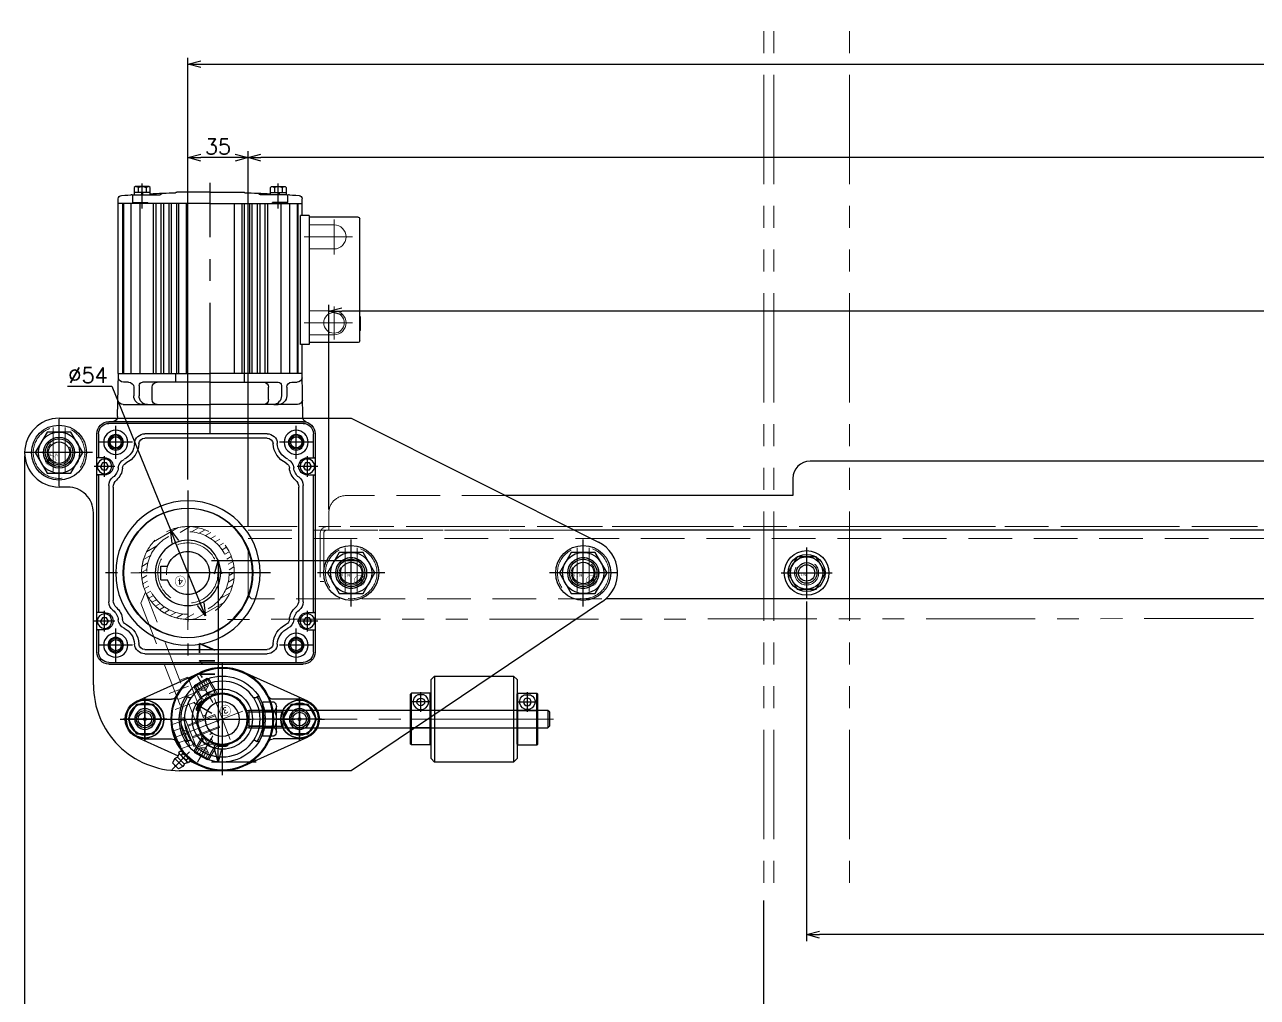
# Model space of a CAD drawing. Header units: millimetres. Extents: x -8731 to 85711, y -14522 to 31379.
# Drawn here: x 28443 to 29161, y -13378 to -12812 of the extents above; entities that cross this region are included whole.
import ezdxf

# ---------------------------------------------------------------- set-up
doc = ezdxf.new("R2010")
doc.units = ezdxf.units.MM
doc.header["$LTSCALE"] = 4
doc.header["$PDMODE"] = 99
doc.header["$PDSIZE"] = 1
for name, pattern in [('CENTER2', [28.575, 19.05, -3.175, 3.175, -3.175]), ('HIDDEN', [9.525, 6.35, -3.175]), ('PHANTOM2', [31.75, 15.875, -3.175, 3.175, -3.175, 3.175, -3.175])]:
    doc.linetypes.add(name, pattern=pattern)
for name, color, linetype, lineweight in [('04_HIDDEN', 2, 'HIDDEN', 13), ('05_CENTER', 4, 'CENTER2', 13), ('06_PHANTOM', 2, 'PHANTOM2', 13), ('08_DIM', 3, 'Continuous', 13)]:
    doc.layers.add(name, color=color, linetype=linetype, lineweight=lineweight)
doc.layers.add('10_DRAFT', color=8, linetype='Continuous', lineweight=0, plot=False)
doc.styles.add('KANJI0', font='txt.shx', dxfattribs={"width": 0.9, "height": 30, "bigfont": 'bigfont'})
doc.styles.add('KSS_TXT', font='txt.shx', dxfattribs={"bigfont": 'extfont2.shx'})
doc.styles.add('KSS_TXT_L', font='txt.shx', dxfattribs={"height": 9, "bigfont": 'extfont2.shx'})
doc.dimstyles.new('KSS_DIM', dxfattribs={"dimscale": 3, "dimtxt": 3, "dimasz": 2.5, "dimexe": 1.25, "dimexo": 0.625, "dimtad": 1, "dimdsep": 46, "dimtxsty": 'KSS_TXT', "dimblk": 'OPEN30', "dimcen": 0, "dimazin": 2, "dimtfac": 0.75, "dimtmove": 0, "dimatfit": 3, "dimldrblk": 'OPEN30', "dimfxl": 1, "dimtolj": 1, "dimarcsym": 0})
doc.dimstyles.new('KSS_DIM$3', dxfattribs={"dimscale": 3, "dimtxt": 3, "dimasz": 2.5, "dimexe": 1.25, "dimexo": 0.625, "dimtad": 1, "dimtih": 1, "dimtoh": 1, "dimdsep": 46, "dimtxsty": 'KSS_TXT', "dimblk": 'OPEN30', "dimcen": 0, "dimazin": 2, "dimtfac": 0.75, "dimtofl": 0, "dimtmove": 0, "dimatfit": 3, "dimldrblk": 'OPEN30', "dimfxl": 1, "dimtolj": 1, "dimarcsym": 0})

# ---------------------------------------------------------------- blocks, each defined once
blk = doc.blocks.new('A$C546C4D54_1_1')
at = {"color": 0}
for p, q in [((-3, 70), (-970, 70)), ((-980, 60), (-980, 50)), ((-980, 50), (-1147.17, 50)), ((7, 30), (-1107.25, 30))]:
    blk.add_line(p, q, dxfattribs=at)
blk.add_arc((-970, 60), 10, 90, 180, dxfattribs=at)
at = {"layer": '04_HIDDEN'}
for p, q in [((-1147.17, 50), (-1240, 50)), ((-1250, 30), (-1250, 40)), ((-1250, 32), (-1251, 32)), ((-1107.25, 30), (-1251, 30)), ((7, 32), (-1250, 32)), ((-1255, 28), (-1255, 0)), ((-1253, 28), (-1253, 0)), ((-1255, 0), (-1253, 0))]:
    blk.add_line(p, q, dxfattribs=at)
for centre, radius in [((-1240, 40), 10), ((-1251, 28), 4), ((-1251, 28), 2)]:
    blk.add_arc(centre, radius, 90, 180, dxfattribs=at)
blk = doc.blocks.new('M8Tz_1_1_1')
at = {"color": 0}
for radius in [4, 3.25]:
    blk.add_circle((0, 0), radius, dxfattribs=at)
at = {"layer": '05_CENTER'}
for p, q in [((6.92, 0), (-6.92, 0)), ((0, -6.92), (0, 6.92))]:
    blk.add_line(p, q, dxfattribs=at)
blk = doc.blocks.new('M10Tz_1_1_1')
at = {"color": 0}
for radius in [5, 4]:
    blk.add_circle((0, 0), radius, dxfattribs=at)
at = {"layer": '05_CENTER'}
for p, q in [((0, -8.34), (0, 8.34)), ((8.34, 0), (-8.34, 0))]:
    blk.add_line(p, q, dxfattribs=at)
blk = doc.blocks.new('A$C7DDD08DF_1_1')
at = {"color": 0}
for p, q in [((50, 165), (50, 170)), ((90, 170), (90, 0)), ((-65, 150), (35, 150)), ((-115, 0), (-115, 100)), ((-16.59, -146.17), (-115, 0)), ((90, 0), (17.88, -143.96))]:
    blk.add_line(p, q, dxfattribs=at)
for centre, radius in [((70, 170), 9), ((0, 95), 37.75), ((-85, 75), 17.5), ((0, 0), 9), ((0, -135), 9)]:
    blk.add_circle(centre, radius, dxfattribs=at)
for centre, radius, start, end in [((70, 170), 20, 0, 180), ((35, 165), 15, 270, 0), ((-65, 100), 50, 90, 180), ((0, -135), 20, 213.95067, 333.3906)]:
    blk.add_arc(centre, radius, start, end, dxfattribs=at)
at = {"layer": '05_CENTER'}
for p, q in [((70, 155.96), (70, 184.04)), ((84.04, 170), (55.96, 170)), ((0, 51.94), (0, 138.06)), ((-85, 50.17), (-85, 99.83)), ((43.06, 95), (-43.06, 95)), ((-60.17, 75), (-109.83, 75)), ((0, -14.04), (0, 14.04)), ((14.04, 0), (-14.04, 0)), ((0, -149.04), (0, -120.96)), ((14.04, -135), (-14.04, -135))]:
    blk.add_line(p, q, dxfattribs=at)
for name, p in [('M8Tz_1_1_1', (-42, 137)), ('M8Tz_1_1_1', (76, 137)), ('M10Tz_1_1_1', (-85, 120)), ('M10Tz_1_1_1', (-85, 30)), ('M8Tz_1_1_1', (-42, 32)), ('M8Tz_1_1_1', (76, 32))]:
    blk.add_blockref(name, p)
blk = doc.blocks.new('A$C715B031A_1_1')
at = {"color": 0}
blk.add_lwpolyline([(-245, 20), (2325, 20), (2325, -18), (2323, -20), (-243, -20), (-245, -18)], close=True, dxfattribs=at)
for centre, radius in [((-185, -5), 9), ((-50, -5), 9), ((80, -5), 7)]:
    blk.add_circle(centre, radius, dxfattribs=at)
at = {"layer": '04_HIDDEN'}
blk.add_line((-245, 15), (2325, 15), dxfattribs=at)
at = {"layer": '05_CENTER'}
for p, q in [((-185, -19.81), (-185, 9.81)), ((-50, -19.81), (-50, 9.81)), ((80, -16.19), (80, 6.19)), ((-170.19, -5), (-199.81, -5)), ((-35.19, -5), (-64.81, -5)), ((91.19, -5), (68.81, -5))]:
    blk.add_line(p, q, dxfattribs=at)
blk = doc.blocks.new('A$C65827A12_1_1')
at = {"color": 0}
for radius in [15, 8, 7]:
    blk.add_circle((0, 0), radius, dxfattribs=at)
at = {"layer": '04_HIDDEN'}
for p, q in [((-14.59, 3.5), (14.59, 3.5)), ((-14.59, -3.5), (14.59, -3.5))]:
    blk.add_line(p, q, dxfattribs=at)
at = {"layer": '05_CENTER'}
for p, q in [((0, 18), (0, -18)), ((-18, 0), (18, 0))]:
    blk.add_line(p, q, dxfattribs=at)
at = {"layer": '10_DRAFT', "style": 'KSS_TXT'}
blk.add_text('①', height=6, dxfattribs=at).set_placement((1.17, 1.61))
blk = doc.blocks.new('16b_1_1_1')
at = {"color": 0, "linetype": 'CENTER2'}
for p, q in [((0, 19.54), (0, -19.54)), ((-19.54, 0), (19.54, 0))]:
    blk.add_line(p, q, dxfattribs=at)
at = {"color": 0}
for p, q in [((-6.92, 11.99), (-13.85, 0)), ((6.93, 11.99), (-6.92, 11.99)), ((13.85, 0), (6.93, 11.99)), ((-13.85, 0), (-6.92, -11.99)), ((6.93, -11.99), (13.85, 0)), ((-6.92, -11.99), (6.93, -11.99))]:
    blk.add_line(p, q, dxfattribs=at)
for radius in [16, 11.99, 8, 6.25]:
    blk.add_circle((0, 0), radius, dxfattribs=at)
at = {"layer": '10_DRAFT', "style": 'KANJI0', "width": 0.82}
blk.add_text('Ｍ１６', height=1.714, dxfattribs=at).set_placement((0.41, 0.18))
blk = doc.blocks.new('12b_1_1_1')
at = {"color": 0, "linetype": 'CENTER2'}
for p, q in [((0, -14.77), (0, 14.77)), ((14.77, 0), (-14.77, 0))]:
    blk.add_line(p, q, dxfattribs=at)
at = {"color": 0}
for p, q in [((-5.48, 9.48), (-10.95, 0)), ((5.48, 9.48), (-5.48, 9.48)), ((10.95, 0), (5.48, 9.48)), ((-10.95, 0), (-5.48, -9.48)), ((5.48, -9.48), (10.95, 0)), ((-5.48, -9.48), (5.48, -9.48))]:
    blk.add_line(p, q, dxfattribs=at)
for radius in [13, 10.75, 9.48, 6, 4.75]:
    blk.add_circle((0, 0), radius, dxfattribs=at)
at = {"layer": '10_DRAFT', "linetype": 'CENTER2', "style": 'KANJI0', "width": 0.82}
blk.add_text('Ｍ１２', height=1.5, dxfattribs=at).set_placement((0.31, 0.09))
blk = doc.blocks.new('A$C491655AE_1_1_1')
at = {"color": 0}
for p, q in [((-9.81, 0), (-4.91, 8.5)), ((-4.91, 8.5), (4.91, 8.5)), ((4.91, 8.5), (9.81, 0)), ((-4.91, -8.5), (-9.81, 0)), ((9.81, 0), (4.91, -8.5)), ((4.91, -8.5), (-4.91, -8.5))]:
    blk.add_line(p, q, dxfattribs=at)
at = {"color": 0, "linetype": 'CENTER2'}
for p, q in [((0, -12.64), (0, 12.64)), ((-12.64, 0), (12.64, 0))]:
    blk.add_line(p, q, dxfattribs=at)
at = {"color": 0}
for radius in [11, 9.25]:
    blk.add_circle((0, 0), radius, dxfattribs=at)
at = {"layer": '10_DRAFT', "style": 'KSS_TXT_L'}
blk.add_text('BT-M10', height=0.3, dxfattribs=at).set_placement((-0.7, -0.54))
blk = doc.blocks.new('A$C1C2654F9_1_1')
h = blk.add_hatch()
h.set_pattern_fill('_USER', color=3, scale=3, angle=30, pattern_type=0)
h.set_pattern_definition([(30, (-21060.98, -7685.919), (-1.5, 2.5980762), [])])
h.paths.add_polyline_path([(0, 27), (0, 24, -0.414214), (24, 0), (27, 0, 0.414214)])
h.paths.add_polyline_path([(0, 24), (0, 27, 0.414214), (-27, 0), (-24, 0, -0.414214)])
h.paths.add_polyline_path([(-24, 0), (-27, 0, 0.414214), (0, -27), (0, -24, -0.414214)])
h.paths.add_polyline_path([(27, 0), (24, 0, -0.414214), (0, -24), (0, -27, 0.414214)])
at = {"color": 0}
for radius in [27, 24, 17.5, 12.5]:
    blk.add_circle((0, 0), radius, dxfattribs=at)
at = {"layer": '05_CENTER'}
for p, q in [((0, -32.48), (0, 32.48)), ((32.48, 0), (-32.48, 0))]:
    blk.add_line(p, q, dxfattribs=at)
at = {"layer": '10_DRAFT', "style": 'KSS_TXT'}
blk.add_text('④', height=6, dxfattribs=at).set_placement((1.17, 1.61))
blk = doc.blocks.new('GM-SHYF-RH 0.1kW、1／144、200V、60Hza_1_1')
at = {"color": 0}
for p, q in [((46, 53), (-81, 53)), ((-81, 52), (-67, 52)), ((-67, 52.6), (-67.4, 53)), ((-67, 48.5), (-67, 52.6)), ((-64, 49.65), (-62, 50.81)), ((-60, 49.65), (-62, 50.81)), ((-56.6, 53), (-57, 52.6)), ((-57, 48.5), (-57, 52.6)), ((-57, 52), (23, 52)), ((23, 52.6), (22.6, 53)), ((23, 48.5), (23, 52.6)), ((26, 49.65), (28, 50.81)), ((30, 49.65), (28, 50.81)), ((33.4, 53), (33, 52.6)), ((33, 48.5), (33, 52.6)), ((33, 52), (46, 52)), ((-88, -67), (-88, 46)), ((-87, -67), (-87, 46)), ((-64, 47.35), (-64, 49.65)), ((-62, 46.19), (-64, 47.35)), ((-60, 47.35), (-62, 46.19)), ((-60, 49.65), (-60, 47.35)), ((-50.88, 46), (16.88, 46)), ((-49.93, 43.5), (-6.61, 43.5)), ((-6.61, 43.5), (15.93, 43.5)), ((26, 47.35), (26, 49.65)), ((28, 46.19), (26, 47.35)), ((30, 47.35), (28, 46.19)), ((30, 49.65), (30, 47.35)), ((52, 46), (52, -67)), ((53, 46), (53, -67)), ((-215, 40.5), (-217.6, 40.5)), ((-116, 40.5), (-215, 40.5)), ((-215, -13), (-215, 40.5)), ((-215, 38), (-116, 38)), ((-215, 37.5), (-116, 37.5)), ((-90.95, 40.88), (-116, 40.45)), ((-116, 40.5), (-116, -13)), ((-111, 34.5), (-111, 37.53)), ((-98, 37.76), (-98, -13)), ((-224.8, 30.5), (-224.3, 31.2)), ((-224.8, 22.7), (-224.8, 30.5)), ((-224.3, 31.2), (-220, 31.2)), ((-224.3, 28.9), (-221.3, 28.9)), ((-221.3, 22), (-221.3, 31.2)), ((-220, 31.6), (-220, 16.2)), ((-220, 31.2), (-220, 22)), ((-215.5, 32.1), (-219.5, 32.1)), ((-215.5, 32.1), (-215.5, 23.25)), ((-215.5, 30.34), (-215, 30.34)), ((-215, 33.13), (-116, 33.13)), ((-108, 31.5), (-103, 31.5)), ((-224.3, 22), (-224.8, 22.7)), ((-224.3, 24.3), (-221.3, 24.3)), ((-220, 22), (-224.3, 22)), ((-221.3, 26.9), (-220, 27.2)), ((-221.3, 26.3), (-220, 26.6)), ((-215, 23.25), (-215.5, 23.25)), ((-215, 28.04), (-116, 28.04)), ((-111, -13), (-111, 26.43)), ((-109, 28.43), (-103, 28.43)), ((-98, 23.89), (-98, 26.5)), ((-81, -46.03), (-81, 25.03)), ((-78.5, -46.03), (-78.5, 25.03)), ((44.5, 25.03), (44.5, -46.03)), ((47, 25.03), (47, -46.03)), ((-215, 20.3), (-116, 20.3)), ((-215, 18.71), (-116, 18.71)), ((-215, 15.76), (-116, 15.76)), ((-101, 20.89), (-108, 20.89)), ((-4, 15.8), (-4, 11.84)), ((4, 15.8), (-4, 15.8)), ((4, 15.8), (4, 11.84)), ((-215, 14.28), (-116, 14.28)), ((-215, 11.18), (-116, 11.18)), ((-215, 9.84), (-116, 9.84)), ((-221.5, -13), (-221.5, 6.5)), ((-215, 6.63), (-116, 6.63)), ((-215, 5.39), (-116, 5.39)), ((-215, 1), (-116, 1)), ((-111, 7), (-116, 7)), ((-221.5, -13), (-221.5, -32.5)), ((-215, -13), (-215, -66.5)), ((-116, -66.5), (-116, -13)), ((-111, -13), (-111, -52.43)), ((-98, -63.76), (-98, -13)), ((-215, -27), (-116, -27)), ((-215, -31.39), (-116, -31.39)), ((-215, -32.63), (-116, -32.63)), ((-215, -35.84), (-116, -35.84)), ((-111, -33), (-116, -33)), ((-220, -57.6), (-220, -42.2)), ((-215, -37.18), (-116, -37.18)), ((-215, -40.28), (-116, -40.28)), ((-215, -41.76), (-116, -41.76)), ((-224.3, -48), (-224.8, -48.7)), ((-224.8, -48.7), (-224.8, -56.5)), ((-220, -48), (-224.3, -48)), ((-221.3, -48), (-221.3, -57.2)), ((-220, -57.2), (-220, -48)), ((-215.5, -58.1), (-215.5, -49.25)), ((-215, -49.25), (-215.5, -49.25)), ((-215, -44.71), (-116, -44.71)), ((-215, -46.3), (-116, -46.3)), ((-101, -46.89), (-108, -46.89)), ((-98, -49.89), (-98, -52.5)), ((-224.8, -56.5), (-224.3, -57.2)), ((-224.3, -50.3), (-221.3, -50.3)), ((-224.3, -54.9), (-221.3, -54.9)), ((-224.3, -57.2), (-220, -57.2)), ((-221.3, -52.3), (-220, -52.6)), ((-221.3, -52.9), (-220, -53.2)), ((-215.5, -56.34), (-215, -56.34)), ((-215, -54.04), (-116, -54.04)), ((-109, -54.43), (-103, -54.43)), ((-215.5, -58.1), (-219.5, -58.1)), ((-215, -59.13), (-116, -59.13)), ((-215, -63.5), (-116, -63.5)), ((-215, -64), (-116, -64)), ((-111, -60.5), (-111, -63.53)), ((-108, -57.5), (-103, -57.5)), ((15.93, -64.5), (-49.93, -64.5)), ((-215, -66.5), (-217.6, -66.5)), ((-208, -66.5), (-215, -66.5)), ((-208, -70.5), (-208, -65.5)), ((-133, -65.5), (-208, -65.5)), ((-208, -70.5), (-133, -70.5)), ((-207, -99), (-207, -70.5)), ((-134, -99), (-134, -70.5)), ((-133, -70.5), (-133, -65.5)), ((-116, -66.5), (-133, -66.5)), ((-90.52, -66.89), (-116, -66.45)), ((-67, -69.5), (-67, -73.6)), ((-64, -68.35), (-62, -67.19)), ((-64, -70.65), (-64, -68.35)), ((-62, -71.81), (-64, -70.65)), ((-60, -68.35), (-62, -67.19)), ((-60, -70.65), (-62, -71.81)), ((-60, -68.35), (-60, -70.65)), ((-57, -69.5), (-57, -73.6)), ((16.88, -67), (-50.88, -67)), ((23, -69.5), (23, -73.6)), ((26, -68.35), (28, -67.19)), ((26, -70.65), (26, -68.35)), ((28, -71.81), (26, -70.65)), ((30, -68.35), (28, -67.19)), ((30, -70.65), (28, -71.81)), ((30, -68.35), (30, -70.65)), ((33, -69.5), (33, -73.6)), ((-67, -73), (-81, -73)), ((-81, -74), (46, -74)), ((-67, -73.6), (-67.4, -74)), ((23, -73), (-57, -73)), ((-57, -73.6), (-56.6, -74)), ((23, -73.6), (22.6, -74)), ((46, -73), (33, -73)), ((33, -73.6), (33.4, -74)), ((-135, -100), (-206, -100)), ((-149, -100.5), (-149, -100)), ((-141, -100.5), (-141, -100)), ((-141, -100.5), (-149, -100.5))]:
    blk.add_line(p, q, dxfattribs=at)
at = {"color": 0, "linetype": 'CENTER2'}
for p, q in [((-76, 32.34), (-76, 51.66)), ((-62, 42.49), (-62, 54.51)), ((28, 42.49), (28, 54.51)), ((42, 32.34), (42, 51.66)), ((-55.99, 48.5), (-68.01, 48.5)), ((0, -47.96), (0, 47.96)), ((34.01, 48.5), (21.99, 48.5)), ((-66.34, 42), (-85.66, 42)), ((51.66, 42), (32.34, 42)), ((-211.94, 26.6), (-226.57, 26.6)), ((-47.96, 0), (47.96, 0)), ((-81, -13), (-226.96, -13)), ((-211.94, -52.6), (-226.57, -52.6)), ((-76, -72.66), (-76, -53.34)), ((42, -72.66), (42, -53.34)), ((-66.34, -63), (-85.66, -63)), ((-62, -75.51), (-62, -63.49)), ((28, -75.51), (28, -63.49)), ((51.66, -63), (32.34, -63)), ((-55.99, -69.5), (-68.01, -69.5)), ((34.01, -69.5), (21.99, -69.5))]:
    blk.add_line(p, q, dxfattribs=at)
at = {"color": 0}
for centre, radius in [((-62, 48.5), 4.25), ((28, 48.5), 4.25), ((-76, 42), 7), ((-76, 42), 4.5), ((42, 42), 7), ((42, 42), 4.5), ((0, 0), 42), ((0, 0), 37.5), ((0, 0), 19), ((-76, -63), 7), ((42, -63), 7), ((-76, -63), 4.5), ((42, -63), 4.5), ((-62, -69.5), 4.25), ((28, -69.5), 4.25)]:
    blk.add_circle(centre, radius, dxfattribs=at)
for centre, radius, start, end in [((-81, 46), 7, 90, 180), ((-81, 46), 6, 90, 180), ((46, 46), 7, 0, 90), ((46, 46), 6, 0, 90), ((-91, 43.88), 3, 271, 0), ((-62, 48.5), 5, 180, 0), ((-62, 48.5), 8, 275.26765, 322.61654), ((-50.88, 40), 6, 90, 142.61654), ((-49.93, 38), 5.5, 90, 138.98526), ((15.93, 38), 5.5, 41.01474, 90), ((16.88, 40), 6, 37.38346, 90), ((28, 48.5), 8, 217.38346, 264.73235), ((28, 48.5), 5, 180, 0), ((478.5, -13), 700, 175.76874, 176.37994), ((-217.6, 38.5), 2, 90, 175.76874), ((-114, 37.53), 3, 0, 80.2799), ((-101, 37.76), 3, 0, 80.2799), ((-76, 42), 11, 273.37229, 334.04306), ((-76, 42), 13.5, 273.37229, 334.04306), ((-60.71, 34.56), 6, 95.26765, 154.04306), ((-60.71, 34.56), 3.5, 95.26765, 154.04306), ((-62, 48.5), 10.5, 275.26765, 318.98526), ((28, 48.5), 10.5, 221.01474, 264.73235), ((26.71, 34.56), 3.5, 25.95694, 84.73235), ((26.71, 34.56), 6, 25.95694, 84.73235), ((42, 42), 13.5, 205.95694, 266.62771), ((42, 42), 11, 205.95694, 266.62771), ((-223.23, 30.05), 1.57, 179.99975, 227.09975), ((-219.26, 26.6), 5.54, 155.47019, 204.52925), ((-230, 33.13), 10, 356.27496, 0), ((-219.5, 31.6), 0.5, 90, 180), ((-108, 34.5), 3, 180, 270), ((-103, 26.5), 5, 0, 90), ((-75, 25.03), 6, 93.37229, 180), ((41, 25.03), 6, 0, 86.62771), ((-223.23, 23.15), 1.57, 132.89974, 179.99975), ((478.5, -13), 700, 177.13418, 178.34709), ((-109, 26.43), 2, 90, 180), ((-103, 23.43), 5, 0, 90), ((-75, 25.03), 3.5, 93.37229, 180), ((41, 25.03), 3.5, 0, 86.62771), ((-219.96, 14.49), 1, 121.35904, 177.74605), ((-221, 16.2), 1, 301.35904, 0), ((-108, 17.89), 3, 90, 180), ((-101, 17.89), 3, 0, 90), ((-221.71, 7.21), 0.5, 315.11514, 358.34709), ((0, 0), 12.5, 108.66292, 71.33708), ((-221, 6.5), 0.5, 135.11514, 180), ((-221, -32.5), 0.5, 180, 224.88486), ((-221.71, -33.21), 0.5, 1.65291, 44.88486), ((478.5, -13), 700, 181.65291, 182.86582), ((-219.96, -40.49), 1, 182.25395, 238.64096), ((-221, -42.2), 1, 0, 58.64096), ((-223.23, -49.15), 1.57, 180.00025, 227.10026), ((-108, -43.89), 3, 180, 270), ((-103, -49.43), 5, 270, 0), ((-101, -43.89), 3, 270, 0), ((-75, -46.03), 6, 180, 266.62771), ((-75, -46.03), 3.5, 180, 266.62771), ((-76, -63), 13.5, 25.95694, 86.62771), ((42, -63), 13.5, 93.37229, 154.04306), ((41, -46.03), 3.5, 273.37229, 0), ((41, -46.03), 6, 273.37229, 0), ((-219.26, -52.6), 5.54, 155.47075, 204.52981), ((-223.23, -56.05), 1.57, 132.90025, 180.00025), ((478.5, -13), 700, 183.62006, 184.23126), ((-109, -52.43), 2, 180, 270), ((-103, -52.5), 5, 270, 0), ((-76, -63), 11, 25.95694, 86.62771), ((-60.71, -55.56), 3.5, 205.95694, 264.73235), ((26.71, -55.56), 3.5, 275.26765, 334.04306), ((42, -63), 11, 93.37229, 154.04306), ((-230, -59.13), 10, 0, 3.72504), ((-219.5, -57.6), 0.5, 180, 270), ((-114, -63.53), 3, 279.7201, 0), ((-108, -60.5), 3, 90, 180), ((-101, -63.76), 3, 279.7201, 0), ((-62, -69.5), 5, 0, 180), ((-60.71, -55.56), 6, 205.95694, 264.73235), ((-62, -69.5), 8, 37.38346, 84.73235), ((-62, -69.5), 10.5, 41.01474, 84.73235), ((-49.93, -59), 5.5, 221.01474, 270), ((15.93, -59), 5.5, 270, 318.98526), ((28, -69.5), 10.5, 95.26765, 138.98526), ((28, -69.5), 8, 95.26765, 142.61654), ((28, -69.5), 5, 0, 180), ((26.71, -55.56), 6, 275.26765, 334.04306), ((-217.6, -64.5), 2, 184.23126, 270), ((-90.57, -69.89), 3, 16.80963, 89), ((-81, -67), 7, 180, 270), ((-81, -67), 6, 180, 270), ((-50.88, -61), 6, 217.38346, 270), ((16.88, -61), 6, 270, 322.61654), ((46, -67), 6, 270, 0), ((46, -67), 7, 270, 0), ((-206, -99), 1, 180, 270), ((-135, -99), 1, 270, 0)]:
    blk.add_arc(centre, radius, start, end, dxfattribs=at)
at = {"layer": '10_DRAFT'}
for p, q in [((-202.5, -70.5), (-202.5, -85)), ((-195.5, -67.72), (-195.5, -95.7)), ((-188.5, -70.5), (-188.5, -85)), ((-152.5, -70.5), (-152.5, -85)), ((-145.5, -67.72), (-145.5, -95.7)), ((-138.5, -70.5), (-138.5, -85)), ((-185.31, -85), (-205.69, -85)), ((-135.91, -85), (-155.09, -85))]:
    blk.add_line(p, q, dxfattribs=at)
blk.add_circle((-145.5, -85), 6, dxfattribs=at)
for centre in [(-195.5, -85), (-145.5, -85)]:
    blk.add_arc(centre, 7, 180, 0, dxfattribs=at)
blk = doc.blocks.new('A$C3BCF241E_1_1')
at = {"color": 0}
blk.add_lwpolyline([(0, 27), (-2635, 27, 0.353018), (-2654.55, 11.23), (-2679.21, -102.59, 0.798529), (-2617.34, -131.45), (-2540.81, -32.74, -0.232047), (-2524.98, -25), (-0.02, -27, 1.000411), (0, 27)], format="xyb", dxfattribs=at)
at = {"layer": '10_DRAFT'}
for p, q in [((2.42, 0), (-2.42, 0)), ((0, -2.42), (0, 2.42))]:
    blk.add_line(p, q, dxfattribs=at)
blk = doc.blocks.new('MUCAFL204Ja_1_1')
at = {"color": 0, "linetype": 'CENTER2'}
for p, q in [((-19.09, 19.09), (-29.42, 29.42)), ((0, -32.67), (0, 32.67)), ((-45, -11), (-45, 11)), ((45, -11), (45, 11)), ((-59.46, 0), (59.46, 0)), ((-16.45, -9.5), (-6.06, -3.5))]:
    blk.add_line(p, q, dxfattribs=at)
at = {"color": 0}
for p, q in [((-28.92, 25.53), (-25.53, 28.92)), ((-22.98, 27.65), (-25.53, 28.92)), ((-27.65, 22.98), (-28.92, 25.53)), ((-27.65, 22.98), (-22.98, 27.65)), ((-22.1, 26.06), (-26.06, 22.1)), ((-24.77, 20.48), (-20.48, 24.77)), ((-19.07, 23.36), (-23.36, 19.07)), ((-20.94, 23.79), (-20.05, 22.9)), ((-19.51, 25.22), (-18.62, 24.33)), ((-18.74, 24.46), (-12.33, 27.35)), ((49.73, 10.48), (12.33, 27.35)), ((-49.73, 10.48), (-25.64, 21.35)), ((-24.33, 18.62), (-25.22, 19.51)), ((-23.79, 20.94), (-22.9, 20.05)), ((-3, 15.5), (-2.13, 16)), ((3, 15.5), (-3, 15.5)), ((-3, 14.19), (-3, 15.5)), ((-2.45, 14.29), (-2.45, 15.82)), ((2.13, 16), (-2.13, 16)), ((3, 15.5), (2.13, 16)), ((2.45, 14.29), (2.45, 15.82)), ((3, 14.19), (3, 15.5)), ((-45, 11.5), (-29.64, 11.5)), ((-19.32, 12.44), (-20.16, 12.98)), ((19.32, 12.44), (20.16, 12.98)), ((45, 11.5), (29.64, 11.5)), ((-13.79, -4.5), (-14.92, -5.15)), ((-13.6, -5.02), (-14.92, -5.79)), ((-14.92, -5.15), (-11.92, -10.35)), ((-14.92, -5.15), (-14.92, -6.15)), ((-14.92, -6.15), (-12.79, -9.85)), ((-49.73, -10.48), (-12.33, -27.35)), ((-45, -11.5), (-29.64, -11.5)), ((-19.32, -12.44), (-20.16, -12.98)), ((-11.92, -10.35), (-12.79, -9.85)), ((-11.15, -9.27), (-12.47, -10.03)), ((-10.79, -9.69), (-11.92, -10.35)), ((49.73, -10.48), (12.33, -27.35)), ((19.32, -12.44), (20.16, -12.98)), ((45, -11.5), (29.64, -11.5))]:
    blk.add_line(p, q, dxfattribs=at)
for centre, radius in [((0, 0), 30), ((0, 0), 29.5), ((0, 0), 22.04), ((0, 0), 14.5), ((0, 0), 10), ((-45, 0), 6), ((45, 0), 6)]:
    blk.add_circle(centre, radius, dxfattribs=at)
for centre, radius, start, end in [((-25.31, 25.31), 3.3, 225, 252.05326), ((-26.17, 26.17), 1.59, 114.55499, 155.44501), ((-26.58, 21.41), 0.8, 29.78433, 72.05326), ((-31.09, 18.83), 6, 9.31982, 29.78433), ((-18.6, 18.6), 5.7, 114.22909, 155.77091), ((-25.31, 25.31), 3.3, 17.94674, 45), ((-25.24, 25.24), 5.7, 294.22909, 335.77091), ((-21.41, 26.58), 0.8, 197.94674, 240.21567), ((-18.83, 31.09), 6, 240.21567, 260.68018), ((-19.38, 23.67), 1.56, 94.73979, 175.26021), ((-20.18, 24.46), 1.56, 274.73979, 355.26021), ((-23.67, 19.38), 1.56, 94.73979, 175.26021), ((-24.46, 20.18), 1.56, 274.73979, 355.26021), ((-45, 0), 11.5, 90, 270), ((-29.64, 14.5), 3, 270, 333.93478), ((0, 0), 25, 149.62426, 210.37574), ((0, 0), 24, 147.23676, 212.76376), ((-20.71, 12.14), 1, 57.23624, 149.62426), ((-18.78, 13.28), 1, 237.23624, 324.74434), ((18.78, 13.28), 1, 215.25566, 302.76376), ((20.71, 12.14), 1, 30.37574, 122.76376), ((0, 0), 24, 327.23624, 32.76324), ((0, 0), 25, 329.62426, 30.37574), ((29.64, 14.5), 3, 206.06522, 270), ((45, 0), 11.5, 270, 90), ((-29.64, -14.5), 3, 26.06522, 90), ((-20.71, -12.14), 1, 210.37574, 302.76376), ((-18.78, -13.28), 1, 35.25566, 122.76376), ((18.78, -13.28), 1, 57.23624, 144.74434), ((20.71, -12.14), 1, 237.23624, 329.62426), ((29.64, -14.5), 3, 90, 153.93478)]:
    blk.add_arc(centre, radius, start, end, dxfattribs=at)
blk = doc.blocks.new('A$C4AA26FCC_1_1')
at = {"color": 4, "rotation": 201.111741247059}
blk.add_blockref('MUCAFL204Ja_1_1', (0, 0), dxfattribs=at)
at = {"rotation": 21.11174124705905}
for p in [(41.98, 16.21), (-41.98, -16.21)]:
    blk.add_blockref('A$C491655AE_1_1_1', p, dxfattribs=at)
blk = doc.blocks.new('_Open30')
at = {"color": 0, "linetype": 'ByBlock', "lineweight": -2}
for p, q in [((-1, 0.268), (0, 0)), ((0, 0), (-1, -0.268)), ((0, 0), (-1, 0))]:
    blk.add_line(p, q, dxfattribs=at)
blk = doc.blocks.new('*D3570')
at = {"layer": '08_DIM', "color": 0, "lineweight": -2, "transparency": 16777216}
for p, q in [((28873.44, -13321.6), (28873.44, -13432.52)), ((30973.44, -13321.6), (30973.44, -13432.52)), ((28880.94, -13428.77), (30965.94, -13428.77))]:
    blk.add_line(p, q, dxfattribs=at)
at = {"layer": 'Defpoints', "color": 0, "transparency": 16777216}
for p in [(28873.44, -13319.73), (30973.44, -13319.73), (30973.44, -13428.77)]:
    blk.add_point(p, dxfattribs=at)
at = {"layer": '08_DIM', "color": 0, "lineweight": -2, "transparency": 16777216, "xscale": 7.5, "yscale": 7.5, "zscale": 7.5, "rotation": 180}
blk.add_blockref('_Open30', (28873.44, -13428.77), dxfattribs=at)
at = {"layer": '08_DIM', "color": 0, "lineweight": -2, "transparency": 16777216, "xscale": 7.5, "yscale": 7.5, "zscale": 7.5}
blk.add_blockref('_Open30', (30973.44, -13428.77), dxfattribs=at)
at = {"layer": '08_DIM', "color": 0, "transparency": 16777216, "insert": (29923.44, -13422.4), "char_height": 9, "attachment_point": 5, "style": 'KSS_TXT'}
blk.add_mtext('\\A1;2100', dxfattribs=at)
blk = doc.blocks.new('*D3572')
at = {"layer": '08_DIM', "color": 0, "lineweight": -2, "transparency": 16777216}
for p, q in [((28898.44, -13147.63), (28898.44, -13345.12)), ((30948.44, -13147.63), (30948.44, -13345.12)), ((30940.94, -13341.37), (28905.94, -13341.37))]:
    blk.add_line(p, q, dxfattribs=at)
at = {"layer": 'Defpoints', "color": 0, "transparency": 16777216}
for p in [(28898.44, -13145.75), (30948.44, -13145.75), (28898.44, -13341.37)]:
    blk.add_point(p, dxfattribs=at)
at = {"layer": '08_DIM', "color": 0, "lineweight": -2, "transparency": 16777216, "xscale": 7.5, "yscale": 7.5, "zscale": 7.5, "rotation": 180}
blk.add_blockref('_Open30', (28898.44, -13341.37), dxfattribs=at)
at = {"layer": '08_DIM', "color": 0, "lineweight": -2, "transparency": 16777216, "xscale": 7.5, "yscale": 7.5, "zscale": 7.5}
blk.add_blockref('_Open30', (30948.44, -13341.37), dxfattribs=at)
at = {"layer": '08_DIM', "color": 0, "transparency": 16777216, "insert": (29923.44, -13334.99), "char_height": 9, "attachment_point": 5, "style": 'KSS_TXT'}
blk.add_mtext('\\A1;2050', dxfattribs=at)
blk = doc.blocks.new('*D3574')
at = {"layer": '08_DIM', "color": 0, "lineweight": -2, "transparency": 16777216}
for p, q in [((28538.44, -13076.61), (28538.44, -12831.25)), ((31173.44, -13062.65), (31173.44, -12831.25)), ((28545.94, -12835), (31165.94, -12835))]:
    blk.add_line(p, q, dxfattribs=at)
at = {"layer": 'Defpoints', "color": 0, "transparency": 16777216}
for p in [(31173.44, -12835), (31173.44, -13064.53), (28538.44, -13078.49)]:
    blk.add_point(p, dxfattribs=at)
at = {"layer": '08_DIM', "color": 0, "lineweight": -2, "transparency": 16777216, "xscale": 7.5, "yscale": 7.5, "zscale": 7.5, "rotation": 180}
blk.add_blockref('_Open30', (28538.44, -12835), dxfattribs=at)
at = {"layer": '08_DIM', "color": 0, "lineweight": -2, "transparency": 16777216, "xscale": 7.5, "yscale": 7.5, "zscale": 7.5}
blk.add_blockref('_Open30', (31173.44, -12835), dxfattribs=at)
at = {"layer": '08_DIM', "color": 0, "transparency": 16777216, "insert": (29855.94, -12828.62), "char_height": 9, "attachment_point": 5, "style": 'KSS_TXT'}
blk.add_mtext('\\A1;2635', dxfattribs=at)
blk = doc.blocks.new('*D3575')
at = {"layer": '08_DIM', "color": 0, "lineweight": -2, "transparency": 16777216}
for p, q in [((28638.9, -13123.99), (28552.21, -13123.99)), ((28555.96, -13131.49), (28555.96, -13233.49)), ((28578.06, -13240.99), (28552.21, -13240.99))]:
    blk.add_line(p, q, dxfattribs=at)
at = {"layer": 'Defpoints', "color": 0, "transparency": 16777216}
for p in [(28640.77, -13123.99), (28555.96, -13240.99), (28579.93, -13240.99)]:
    blk.add_point(p, dxfattribs=at)
at = {"layer": '08_DIM', "color": 0, "lineweight": -2, "transparency": 16777216, "xscale": 7.5, "yscale": 7.5, "zscale": 7.5}
for p, rotation in [((28555.96, -13123.99), 90), ((28555.96, -13240.99), 270)]:
    blk.add_blockref('_Open30', p, dxfattribs=dict(at, rotation=rotation))
at = {"layer": '08_DIM', "color": 0, "transparency": 16777216, "insert": (28549.59, -13182.49), "char_height": 9, "attachment_point": 5, "rotation": 90, "style": 'KSS_TXT'}
blk.add_mtext('\\A1;117', dxfattribs=at)
blk = doc.blocks.new('*D3577')
at = {"layer": '08_DIM', "color": 0, "lineweight": -2, "transparency": 16777216}
for p, q in [((28573.44, -13104.11), (28573.44, -12885.58)), ((31143.44, -13104.11), (31143.44, -12885.58)), ((31135.94, -12889.33), (28580.94, -12889.33))]:
    blk.add_line(p, q, dxfattribs=at)
at = {"layer": 'Defpoints', "color": 0, "transparency": 16777216}
for p in [(28573.44, -12889.33), (28573.44, -13105.99), (31143.44, -13105.99)]:
    blk.add_point(p, dxfattribs=at)
at = {"layer": '08_DIM', "color": 0, "lineweight": -2, "transparency": 16777216, "xscale": 7.5, "yscale": 7.5, "zscale": 7.5, "rotation": 180}
blk.add_blockref('_Open30', (28573.44, -12889.33), dxfattribs=at)
at = {"layer": '08_DIM', "color": 0, "lineweight": -2, "transparency": 16777216, "xscale": 7.5, "yscale": 7.5, "zscale": 7.5}
blk.add_blockref('_Open30', (31143.44, -12889.33), dxfattribs=at)
at = {"layer": '08_DIM', "color": 0, "transparency": 16777216, "insert": (29858.44, -12882.95), "char_height": 9, "attachment_point": 5, "style": 'KSS_TXT'}
blk.add_mtext('\\A1;2570', dxfattribs=at)
blk = doc.blocks.new('*D3578')
at = {"layer": '08_DIM', "color": 0, "lineweight": -2, "transparency": 16777216}
for p, q in [((28538.44, -13076.61), (28538.44, -12885.58)), ((28573.44, -13104.11), (28573.44, -12885.58)), ((28565.94, -12889.33), (28545.94, -12889.33))]:
    blk.add_line(p, q, dxfattribs=at)
at = {"layer": 'Defpoints', "color": 0, "transparency": 16777216}
for p in [(28538.44, -12889.33), (28538.44, -13078.49), (28573.44, -13105.99)]:
    blk.add_point(p, dxfattribs=at)
at = {"layer": '08_DIM', "color": 0, "lineweight": -2, "transparency": 16777216, "xscale": 7.5, "yscale": 7.5, "zscale": 7.5, "rotation": 180}
blk.add_blockref('_Open30', (28538.44, -12889.33), dxfattribs=at)
at = {"layer": '08_DIM', "color": 0, "lineweight": -2, "transparency": 16777216, "xscale": 7.5, "yscale": 7.5, "zscale": 7.5}
blk.add_blockref('_Open30', (28573.44, -12889.33), dxfattribs=at)
at = {"layer": '08_DIM', "color": 0, "transparency": 16777216, "insert": (28555.94, -12882.95), "char_height": 9, "attachment_point": 5, "style": 'KSS_TXT'}
blk.add_mtext('\\A1;35', dxfattribs=at)
blk = doc.blocks.new('*D3580')
at = {"layer": '08_DIM', "color": 0, "lineweight": -2, "transparency": 16777216}
for p, q in [((28468.29, -13022.3), (28494.23, -13022.3)), ((28494.23, -13022.3), (28528.27, -13105.98)), ((28548.62, -13156), (28531.09, -13112.92))]:
    blk.add_line(p, q, dxfattribs=at)
at = {"layer": 'Defpoints', "color": 0, "transparency": 16777216}
for p in [(28528.27, -13105.98), (28548.62, -13156)]:
    blk.add_point(p, dxfattribs=at)
at = {"layer": '08_DIM', "color": 0, "lineweight": -2, "transparency": 16777216, "xscale": 7.5, "yscale": 7.5, "zscale": 7.5}
for p, rotation in [((28528.27, -13105.98), 112.135634092669), ((28548.62, -13156), 292.135634092669)]:
    blk.add_blockref('_Open30', p, dxfattribs=dict(at, rotation=rotation))
at = {"layer": '08_DIM', "color": 0, "transparency": 16777216, "insert": (28480.32, -13015.91), "char_height": 9, "attachment_point": 5, "style": 'KSS_TXT'}
blk.add_mtext('\\A1;%%C54', dxfattribs=at)
blk = doc.blocks.new('*D3583')
at = {"layer": '08_DIM', "color": 0, "lineweight": -2, "transparency": 16777216}
for p, q in [((28620.44, -13094.11), (28620.44, -12974.99)), ((29877.44, -13074.11), (29877.44, -12974.99)), ((29869.94, -12978.74), (28627.94, -12978.74))]:
    blk.add_line(p, q, dxfattribs=at)
at = {"layer": 'Defpoints', "color": 0, "transparency": 16777216}
for p in [(28620.44, -12978.74), (29877.44, -13075.99), (28620.44, -13095.99)]:
    blk.add_point(p, dxfattribs=at)
at = {"layer": '08_DIM', "color": 0, "lineweight": -2, "transparency": 16777216, "xscale": 7.5, "yscale": 7.5, "zscale": 7.5, "rotation": 180}
blk.add_blockref('_Open30', (28620.44, -12978.74), dxfattribs=at)
at = {"layer": '08_DIM', "color": 0, "lineweight": -2, "transparency": 16777216, "xscale": 7.5, "yscale": 7.5, "zscale": 7.5}
blk.add_blockref('_Open30', (29877.44, -12978.74), dxfattribs=at)
at = {"layer": '08_DIM', "color": 0, "transparency": 16777216, "insert": (29248.94, -12972.36), "char_height": 9, "attachment_point": 5, "style": 'KSS_TXT'}
blk.add_mtext('\\A1;1257', dxfattribs=at)
blk = doc.blocks.new('A$C435F0BD9_1_1_1')
at = {"color": 0}
for p, q in [((-7.51, 8.7), (7.51, 8.7)), ((-7.51, 3.2), (-7.51, 8.7)), ((-3.75, 3.2), (-3.75, 8.7)), ((3.75, 3.2), (3.75, 8.7)), ((7.51, 3.2), (7.51, 8.7)), ((-9, 1.2), (9, 1.2)), ((-9, 1.2), (-9, 0)), ((-7.7, 3.2), (-7.7, 1.2)), ((7.7, 3.2), (-7.7, 3.2)), ((0, 1.2), (-2, 3.2)), ((0, 3.2), (2, 1.2)), ((7.7, 1.2), (7.7, 3.2)), ((9, 0), (9, 1.2)), ((-9, 0), (9, 0))]:
    blk.add_line(p, q, dxfattribs=at)
at = {"color": 0, "linetype": 'CENTER2'}
blk.add_line((0, -18.3), (0, 10.2), dxfattribs=at)
at = {"color": 0, "linetype": 'HIDDEN'}
for p, q in [((-4, -16.8), (-4, 0)), ((-3.32, -16.8), (-3.32, 0)), ((3.32, -16.8), (3.32, 0)), ((4, -16.8), (4, 0)), ((-4, -16.8), (4, -16.8))]:
    blk.add_line(p, q, dxfattribs=at)
at = {"layer": '10_DRAFT', "style": 'KSS_TXT_L'}
blk.add_text('BT-M8x20L,SW,PW', height=0.3, dxfattribs=at).set_placement((3.15, 8.36))
blk = doc.blocks.new('A$C34194A00_1_1')
at = {"color": 0}
blk.add_lwpolyline([(10, -10), (15, -10), (15, 30), (10, 30)], close=True, dxfattribs=at)
blk.add_circle((0, 0), 10, dxfattribs=at)
at = {"color": 3}
for start, end in [(90, 106.55308), (253.44692, 270)]:
    blk.add_arc((10, 0), 5.7, start, end, dxfattribs=at)
at = {"layer": '05_CENTER'}
for p, q in [((18.57, 20), (6.45, 20)), ((0, -12.75), (0, 12.75)), ((12.75, 0), (-12.75, 0))]:
    blk.add_line(p, q, dxfattribs=at)
at = {"layer": '10_DRAFT', "style": 'KSS_TXT'}
blk.add_text('③', height=6, dxfattribs=at).set_placement((-6.78, 0.73))
blk = doc.blocks.new('A$C6EE5622C_1_1')
at = {"color": 0}
blk.add_lwpolyline([(0, -10), (0, 85), (-5, 80), (-5, -10)], close=True, dxfattribs=at)
at = {"layer": '05_CENTER'}
for p, q in [((-8.56, 25), (3.56, 25)), ((-8.56, 15), (3.56, 15))]:
    blk.add_line(p, q, dxfattribs=at)
at = {"layer": '10_DRAFT'}
blk.add_line((-5, 20), (0, 20), dxfattribs=at)
blk = doc.blocks.new('M10Nu_1_1_1')
at = {"color": 0}
for p, q in [((-7.35, 8), (7.35, 8)), ((-9.8, 0), (-9.8, 6.69)), ((-9.8, 0), (9.8, 0)), ((-4.9, 0), (-4.9, 6.69)), ((4.9, 6.69), (4.9, 0)), ((9.8, 6.69), (9.8, 0))]:
    blk.add_line(p, q, dxfattribs=at)
at = {"color": 0, "linetype": 'CENTER2'}
blk.add_line((0, 8), (0, 0), dxfattribs=at)
at = {"color": 0}
for centre, radius, start, end in [((-7.35, 5.06), 2.94, 33.626, 146.374), ((0, -1.8), 9.8, 60, 120), ((7.35, 5.06), 2.94, 33.626, 146.374)]:
    blk.add_arc(centre, radius, start, end, dxfattribs=at)
at = {"layer": '10_DRAFT', "style": 'KANJI0', "width": 0.82}
blk.add_text('Ｍ１０', height=1.25, dxfattribs=at).set_placement((0.26, 0.12))
blk = doc.blocks.new('A$C20721D5E_1_1_1')
at = {"color": 0}
blk.add_line((-174, 5), (-174, -5), dxfattribs=at)
at = {"color": 0, "linetype": 'HIDDEN'}
for p, q in [((-20, -5), (-20, 5)), ((0, 4.19), (-20, 4.19)), ((0, -4.19), (-20, -4.19))]:
    blk.add_line(p, q, dxfattribs=at)
at = {"color": 0}
blk.add_lwpolyline([(0, -5), (-174, -5), (-175, -4), (-175, 4), (-174, 5), (0, 5)], close=True, dxfattribs=at)
at = {"layer": '05_CENTER'}
blk.add_line((-177.27, 0), (2.62, 0), dxfattribs=at)
blk = doc.blocks.new('A$C61520A35_1_1_1')
at = {"color": 0}
blk.add_line((-23.5, 8.53), (-23.5, -8.53), dxfattribs=at)
blk.add_circle((0, 0), 15, dxfattribs=at)
blk.add_arc((0, 0), 25, 199.94844, 160.05156, dxfattribs=at)
at = {"layer": '04_HIDDEN'}
for p, q in [((7.92, 23.71), (2.74, 14.75)), ((8.87, 23.37), (3.76, 14.52)), ((15.8, 19.37), (10.69, 10.52)), ((16.58, 18.71), (11.4, 9.75)), ((-23.5, 5), (-14.14, 5)), ((-23.5, 4), (-14.46, 4)), ((-23.5, -4), (-14.46, -4)), ((-23.5, -5), (-14.14, -5)), ((15.8, -19.37), (10.69, -10.52)), ((16.58, -18.71), (11.4, -9.75)), ((7.92, -23.71), (2.74, -14.75)), ((8.87, -23.37), (3.76, -14.52))]:
    blk.add_line(p, q, dxfattribs=at)
at = {"layer": '05_CENTER'}
for p, q in [((0, 29.39), (0, -29.39)), ((5.59, 9.69), (14.44, 25.01)), ((-29.39, 0), (29.39, 0)), ((5.59, -9.69), (14.44, -25.01))]:
    blk.add_line(p, q, dxfattribs=at)
blk = doc.blocks.new('SCS10-12a_1_1_1')
at = {"color": 0}
for p, q in [((0, 14.5), (0.5, 15)), ((0, 14.5), (0, -14.5)), ((0.5, 15), (0.5, -15)), ((0.5, 15), (11.5, 15)), ((11.5, 15), (11.5, -15)), ((11.5, 15), (12, 14.5)), ((12, 14.5), (12, -14.5)), ((4.24, -14.14), (7.76, -14.14)), ((0, -14.5), (0.5, -15)), ((0.5, -15), (11.5, -15)), ((12, -14.5), (11.5, -15))]:
    blk.add_line(p, q, dxfattribs=at)
at = {"color": 0, "linetype": 'HIDDEN'}
for p, q in [((0.5, 5), (0, 5.5)), ((0.5, 5), (11.5, 5)), ((12, 5.5), (11.5, 5)), ((0, -5.5), (0.5, -5)), ((0.5, -5), (11.5, -5)), ((11.5, -5), (12, -5.5))]:
    blk.add_line(p, q, dxfattribs=at)
at = {"color": 0, "linetype": 'CENTER2'}
for p, q in [((6, -4.31), (6, -15.69)), ((0.31, -10), (11.69, -10))]:
    blk.add_line(p, q, dxfattribs=at)
at = {"color": 0}
blk.add_circle((6, -10), 2.25, dxfattribs=at)
blk.add_arc((6, -10), 4.5, 293.00444, 246.99556, dxfattribs=at)
at = {"layer": '10_DRAFT'}
blk.add_line((0, 0), (12, 0), dxfattribs=at)
blk = doc.blocks.new('A$C21C31411_1_1_1')
at = {"color": 0}
for p, q in [((-48, 25), (-48, -25)), ((-2, 25), (-2, -25))]:
    blk.add_line(p, q, dxfattribs=at)
blk.add_lwpolyline([(-48, -25), (-2, -25), (0, -23), (0, 23), (-2, 25), (-48, 25), (-50, 23), (-50, -23)], close=True, dxfattribs=at)
at = {"layer": '04_HIDDEN'}
for p, q in [((-50, 5.1), (0, 5.1)), ((-50, -5.1), (0, -5.1))]:
    blk.add_line(p, q, dxfattribs=at)
at = {"layer": '10_DRAFT'}
blk.add_line((-50, 0), (0, 0), dxfattribs=at)
blk = doc.blocks.new('MSSU10-12a_1_1_1')
at = {"color": 0}
for p, q in [((-10, 4.19), (-9.19, 5)), ((-10, 4.19), (-10, -4.19)), ((-10, 4.19), (-1.19, 4.19)), ((-9.19, 5), (-2, 5)), ((-9.19, 5), (-9.19, -5)), ((0, 3), (-2, 5)), ((-2, 5), (-2, -5)), ((0, -3), (0, 3)), ((-10, -4.19), (-1.19, -4.19)), ((-10, -4.19), (-9.19, -5)), ((-9.19, -5), (-2, -5)), ((0, -3), (-2, -5))]:
    blk.add_line(p, q, dxfattribs=at)
at = {"layer": '04_HIDDEN', "color": 0}
for p, q in [((-6, 2.89), (-10, 2.89)), ((-10, 1.44), (-6, 1.44)), ((-6, 2.89), (-6, -2.89)), ((-4.33, 0), (-6, 2.89)), ((-4.33, 0), (-6, -2.89)), ((0, 3), (-1.73, 0)), ((0, -3), (-1.73, 0)), ((-10, -1.44), (-6, -1.44)), ((-10, -2.89), (-6, -2.89))]:
    blk.add_line(p, q, dxfattribs=at)
at = {"layer": '05_CENTER', "color": 0}
blk.add_line((2, 0), (-12, 0), dxfattribs=at)
blk = doc.blocks.new('A$C5CDF3BFA_1_1_1')
for name, p in [('A$C61520A35_1_1_1', (0, 0)), ('A$C21C31411_1_1_1', (-121.5, 0)), ('A$C20721D5E_1_1_1', (-15.5, 0))]:
    blk.add_blockref(name, p)
at = {"color": 4, "rotation": 180}
blk.add_blockref('SCS10-12a_1_1_1', (-171.5, 0), dxfattribs=at)
at = {"color": 4, "xscale": -1, "rotation": 180}
blk.add_blockref('SCS10-12a_1_1_1', (-121.5, 0), dxfattribs=at)
at = {"rotation": 90}
blk.add_blockref('M10Nu_1_1_1', (-23.5, 0), dxfattribs=at)
at = {"layer": '04_HIDDEN', "color": 4, "rotation": 239.9999999980393}
blk.add_blockref('MSSU10-12a_1_1_1', (7.5, 12.99), dxfattribs=at)
at = {"layer": '04_HIDDEN', "color": 4, "xscale": -0.9999999999999999, "rotation": 299.9999999980334}
blk.add_blockref('MSSU10-12a_1_1_1', (7.5, -12.99), dxfattribs=at)
blk = doc.blocks.new('A$C770537CB_1_1')
blk.add_blockref('A$C5CDF3BFA_1_1_1', (0, 0))
at = {"layer": '04_HIDDEN', "xscale": -0.9999999999999992, "rotation": 338.8882587529365}
blk.add_blockref('A$C6EE5622C_1_1', (13.99, -5.4), dxfattribs=at)
at = {"layer": '04_HIDDEN'}
for name, p, rotation in [('A$C34194A00_1_1', (0, 0), 338.8882587529365), ('A$C435F0BD9_1_1_1', (18.66, -7.2), 248.8882587529365)]:
    blk.add_blockref(name, p, dxfattribs=dict(at, rotation=rotation))
blk = doc.blocks.new('*D3607')
at = {"layer": '08_DIM', "color": 0, "lineweight": -2, "transparency": 16777216}
for p, q in [((28443.44, -13062.86), (28443.44, -13432.52)), ((28873.44, -13321.6), (28873.44, -13432.52)), ((28865.94, -13428.77), (28450.94, -13428.77))]:
    blk.add_line(p, q, dxfattribs=at)
at = {"layer": 'Defpoints', "color": 0, "transparency": 16777216}
for p in [(28443.44, -13060.99), (28873.44, -13319.73), (28443.44, -13428.77)]:
    blk.add_point(p, dxfattribs=at)
at = {"layer": '08_DIM', "color": 0, "lineweight": -2, "transparency": 16777216, "xscale": 7.5, "yscale": 7.5, "zscale": 7.5, "rotation": 180}
blk.add_blockref('_Open30', (28443.44, -13428.77), dxfattribs=at)
at = {"layer": '08_DIM', "color": 0, "lineweight": -2, "transparency": 16777216, "xscale": 7.5, "yscale": 7.5, "zscale": 7.5}
blk.add_blockref('_Open30', (28873.44, -13428.77), dxfattribs=at)
at = {"layer": '08_DIM', "color": 0, "transparency": 16777216, "insert": (28658.44, -13422.4), "char_height": 9, "attachment_point": 5, "style": 'KSS_TXT'}
blk.add_mtext('\\A1;430', dxfattribs=at)

msp = doc.modelspace()

# ---------------------------------------------------------------- linework, layer by layer
msp.add_line((30993.44255, -13145.9876), (28781.67131, -13145.9876))
at = {"layer": '06_PHANTOM'}
for p, q in [((28873.44255, -11698.28864), (28873.44255, -13319.72902)), ((28879.44255, -11698.28864), (28879.44255, -13319.72902)), ((28923.44255, -11698.28864), (28923.44255, -13319.72902))]:
    msp.add_line(p, q, dxfattribs=at)

# ---------------------------------------------------------------- block references
at = {"color": 4, "xscale": -1, "rotation": 89.99999999999993}
msp.add_blockref('GM-SHYF-RH 0.1kW、1／144、200V、60Hza_1_1', (28538.44255, -13130.9876), dxfattribs=at)
for name, p, rotation in [('A$C7DDD08DF_1_1', (28633.44255, -13130.9876), 89.99999999999999), ('16b_1_1_1', (28463.44255, -13060.9876), 180), ('16b_1_1_1', (28633.44255, -13130.9876), 180), ('16b_1_1_1', (28768.44255, -13130.9876), 180), ('12b_1_1_1', (28898.44255, -13130.9876), 180), ('A$C491655AE_1_1_1', (28513.44255, -13215.9876), 180), ('A$C491655AE_1_1_1', (28603.44255, -13215.9876), 180)]:
    msp.add_blockref(name, p, dxfattribs=dict(rotation=rotation))
msp.add_blockref('A$C546C4D54_1_1', (29870.44255, -13135.9876))
at = {"xscale": -1, "rotation": 21.11174124705903}
msp.add_blockref('A$C4AA26FCC_1_1', (28558.44255, -13215.9876), dxfattribs=at)
at = {"xscale": -1}
msp.add_blockref('A$C770537CB_1_1', (28558.44255, -13215.9876), dxfattribs=at)
at = {"layer": '04_HIDDEN', "xscale": -1, "rotation": 89.99999999999993}
msp.add_blockref('A$C65827A12_1_1', (28463.44255, -13060.9876), dxfattribs=at)
at = {"layer": '04_HIDDEN'}
for name, p, rotation in [('A$C1C2654F9_1_1', (28538.44255, -13130.9876), 180), ('A$C65827A12_1_1', (28633.44255, -13130.9876), 270), ('A$C65827A12_1_1', (28768.44255, -13130.9876), 270)]:
    msp.add_blockref(name, p, dxfattribs=dict(at, rotation=rotation))
msp.add_blockref('A$C715B031A_1_1', (28818.44255, -13125.9876), dxfattribs=at)
at = {"layer": '06_PHANTOM', "color": 6, "xscale": -1}
msp.add_blockref('A$C3BCF241E_1_1', (28538.44255, -13130.9876), dxfattribs=at)

# ---------------------------------------------------------------- dimensions: what is measured, and where the dimension line sits
at = {"layer": '08_DIM'}
for base, p1, p2, angle, picture, middle in [((31173.44255, -12835.00286), (28538.44255, -13078.4876), (31173.44255, -13064.52891), 180, '*D3574', (29855.94255, -12828.62161)), ((28538.44255, -12889.33143), (28573.44255, -13105.9876), (28538.44255, -13078.4876), 180, '*D3578', (28555.94255, -12882.95018)), ((28573.44255, -12889.33143), (31143.44255, -13105.9876), (28573.44255, -13105.9876), 180, '*D3577', (29858.44255, -12882.95018)), ((28620.44255, -12978.73654), (29877.44255, -13075.9876), (28620.44255, -13095.9876), 180, '*D3583', (29248.94255, -12972.35529)), ((28443.44255, -13428.77323), (28873.44255, -13319.72902), (28443.44255, -13060.9876), 180, '*D3607', (28658.44255, -13422.39823)), ((28555.96319, -13240.9876), (28640.77408, -13123.9876), (28579.93027, -13240.9876), 90, '*D3575', (28549.58819, -13182.4876))]:
    dim = msp.add_linear_dim(base=base, p1=p1, p2=p2, angle=angle, dimstyle='KSS_DIM', override={"dimscale": 3}, dxfattribs=at)
    dim.commit()
    dim.dimension.update_dxf_attribs({"geometry": picture, "text_midpoint": middle})
dim = msp.add_diameter_dim_2p(p1=(28548.61616, -13155.99755), p2=(28528.26894, -13105.97765), dimstyle='KSS_DIM$3', override={"dimscale": 3, "dimpost": '%%C<>', "dimtix": 1, "dimatfit": 2}, dxfattribs=at)
dim.commit()
dim.dimension.update_dxf_attribs({"geometry": '*D3580', "text_midpoint": (28480.32235, -13022.29574), "dimtype": 163})
for base, p1, p2, picture, middle in [((28898.44255, -13341.37007), (30948.44255, -13145.75371), (28898.44255, -13145.75371), '*D3572', (29923.44255, -13334.98882)), ((30973.44255, -13428.77323), (28873.44255, -13319.72902), (30973.44255, -13319.72902), '*D3570', (29923.44255, -13422.39823))]:
    dim = msp.add_linear_dim(base=base, p1=p1, p2=p2, dimstyle='KSS_DIM', override={"dimscale": 3}, dxfattribs=at)
    dim.commit()
    dim.dimension.update_dxf_attribs({"geometry": picture, "text_midpoint": middle})

doc.saveas('drawing.dxf')
